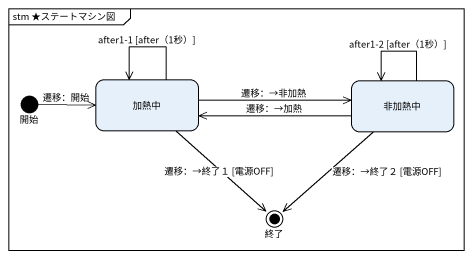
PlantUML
@startuml
mainframe stm ★ステートマシン図
hide empty description
state 加熱中
state 非加熱中
state 開始 <<start>>
state 終了 <<end>>
加熱中 --> 加熱中 : after1-1 [after（1秒）]
加熱中 -right-> 非加熱中 : 遷移：→非加熱
加熱中 --> 終了 : 遷移：→終了１ [電源OFF]
非加熱中 -left-> 加熱中 : 遷移：→加熱
非加熱中 --> 非加熱中 : after1-2 [after（1秒）]
非加熱中 --> 終了 : 遷移：→終了２ [電源OFF]
開始 -right-> 加熱中 : 遷移：開始
@enduml
